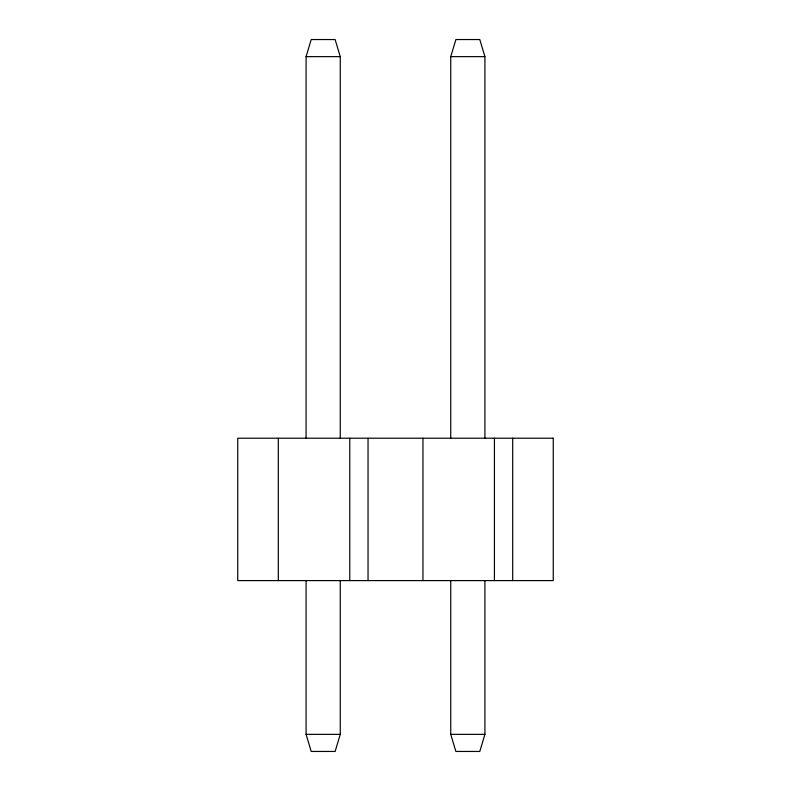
<?xml version="1.0" encoding="UTF-8"?>
<svg xmlns="http://www.w3.org/2000/svg" width="791" height="791" viewBox="0 0 791 791"><rect width="100%" height="100%" fill="white"/><g stroke="black" fill="none" stroke-linecap="round" stroke-linejoin="round"><path stroke-width="1.19" d="M306.087 438.214L306.087 56.636L311.209 39.55L335.127 39.55L340.259 56.636L340.259 438.214M450.741 438.214L450.741 56.636L455.873 39.55L479.791 39.55L484.913 56.636L484.913 438.214M340.259 580.594L340.259 734.364L335.127 751.45L311.209 751.45L306.087 734.364L306.087 580.594M484.913 580.594L484.913 734.364L479.791 751.45L455.873 751.45L450.741 734.364L450.741 580.594M306.087 56.636L340.259 56.636M450.741 56.636L484.913 56.636M306.087 734.364L340.259 734.364M450.741 734.364L484.913 734.364M512.697 438.214L512.697 580.594M494.424 438.214L494.424 580.594M422.958 438.214L422.958 580.594M368.042 438.214L368.042 580.594M349.77 438.214L349.77 580.594M278.303 438.214L278.303 580.594M553.255 438.214L237.745 438.214L237.745 580.594L553.255 580.594L553.255 438.214"/></g></svg>
